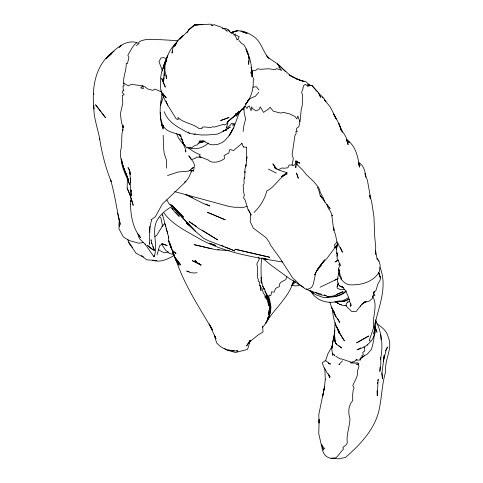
<?xml version="1.0" encoding="UTF-8"?>
<svg xmlns="http://www.w3.org/2000/svg" width="483" height="483" viewBox="0 0 483 483"><rect width="100%" height="100%" fill="white"/><g stroke="black" fill="none" stroke-linecap="round" stroke-linejoin="round"><path stroke-width="0.72" d="M244.923 172.878L244.941 169.207L246.149 164.401M239 40.391L241.138 43.023L243.891 44.828C247.537 50.546 250.17 57.513 248.516 64.348L248.823 60.683M251.987 76.706L252.035 71.152L252.204 75.843L253.889 79.49L253.219 81.422C253.635 89.258 250.87 97.886 245.769 104.087L249.27 99.196L245.769 104.087M149.374 242.979L149.362 244.313L149.917 227.155L151.547 220.049M324.781 367.871L325.288 379.342M127.162 188.116L130.042 195.011L127.162 188.116L127.385 177.684L129.704 184.796C126.667 176.241 121.595 168.362 121.33 159.004L123.57 168.205L128.532 179.911L123.57 168.205L121.33 159.004M166.4 168.156L166.593 160.428L164.226 153.576L163.489 146.947L163.218 135.24M123.014 127.892L121.426 121.873L120.339 113.855L122.791 103.332L122.302 95.392L124.179 94.728L122.157 92.464L122.616 90.852L123.926 90.792L123.243 89.24L123.032 85.944L124.149 85.92C122.036 78.258 126.643 70.953 126.232 63.333L127.427 63.545L128.913 57.604L127.862 55.219C130.543 50.908 132.366 45.915 136.701 42.8L136.556 42.516C124.276 39.087 113.547 50.854 105.988 58.757L112.044 53.498M122.839 130.796L123.002 125.29L123.4 127.458M360.904 347.905L357.046 349.861L364.2 347.108L367.219 345.085L367.237 344.494M93.847 105.747C93.34 117.218 97.729 128.152 99.782 139.291L99.576 138.265C101.859 153.002 105.602 167.77 111.193 181.578L110.571 179.428M252.005 76.719L252.229 70.572L250.943 67.318M336.41 249.017L336.343 253.69L337.273 252.947L337.068 258.532L340.744 265.831M162.185 92.893L162.095 95.097L162.155 94.016C160.302 104.419 158.46 115.534 163.049 125.52C166.345 132.487 174.574 132.463 180.666 135.3L183.172 143.342L186.673 147.756L191.449 147.979L194.842 145.498L197.408 144.84L200.306 141.175L204.333 141.102M244.978 171.266L244.694 178.287L244.362 177.195L243.987 179.869L244.114 183.818L243.178 185.17L243.631 192.198L244.392 194.951L243.529 197.861L245.086 199.902L248.081 209.682L249.977 212.659M377.12 258.514L379.197 261.381L380.175 265.179L379.427 271.567C373.317 282.446 360.354 285.544 348.756 284.753C342.169 282.712 337.889 276.034 338.963 269.194M380.055 367.201L379.867 371.439L380.845 363.934L380.737 357.649L380.393 359.569L380.393 357.317M161.105 101.05L161.268 103.591L163.496 95.96M335.051 322.674L334.478 334.2L335.51 342.954L337.744 345.212L341.698 347.995L338.553 345.508M110.456 179.404C114.882 194.184 116.723 209.483 120.213 224.456L119.41 219.179M332.582 353.29L332.467 355.253L332.594 353.212M114.024 51.24C95.32 63.647 91.323 88.359 94.046 109.067M119.349 219.27L118.975 224.456L119.331 226.775L119.506 224.547M261.816 257.964C260.434 266.495 261.363 274.682 261.315 283.231L261.074 279.808M339.67 265.565L339.724 264.871L338.74 264.919L340.008 263.64M119.223 225.114L118.945 228.827L123.37 236.984L129.039 240.48L138.911 243.227L143.342 242.478M337.019 256.292L337.273 252.947M254.112 212.448C260.077 206.567 264.817 199.171 266.767 190.966C274.942 187.144 278.661 177.81 286.884 173.995L286.987 172.727L279.053 170.094L274.253 167.408L275.841 168.754M245.817 165.494C247.411 159.149 245.901 153.346 246.716 147.134M374.24 334.417L373.703 340.515L371.602 349.082L367.43 354.015L360.771 357.825L359.968 358.917L360.602 359.974L356.049 360.185L356.997 359.298L356.436 359.418L353.973 362.165L353.568 361.58L352.204 361.96L353.025 362.594M149.434 232.214L149.996 226.322M334.828 355.911L332.358 353.212L331.736 348.804L334.93 330.499M325.3 379.203L324.407 387.897L322.698 396.211L324.546 386.648L318.792 414.583L319.058 423.066L319.148 419.443L318.756 433.571L321.31 444.934L324.872 448.846M164.009 77.467L163.447 82.696L165.301 87.139L161.69 78.343L163.447 82.696L164.999 62.059L167.843 55.78M164.172 75.97L164.492 72.987M163.447 125.477L163.133 128.176C160.857 123.316 160.127 117.864 160.284 112.509L160.585 113.795M295.729 166.176L295.602 167.257L296.296 164.558L296.019 160.7L296.296 164.558L295.705 163.64L293.531 165.687L292.106 165.059L289.118 164.963L287.88 167.788L284.052 168.253L282.09 167.939L278.353 169.72M163.423 126.003L163.133 128.176L162.868 126.504M243.106 131.557L243.987 125.006L245.672 118.86C244.422 115.171 243.77 111.084 243.957 107.238M137.685 233.361L139.315 238.511L145.757 244.827L145.063 244.048L154.005 256.811L154.186 255.483M131.056 201.302L131.346 199.244L131.026 201.369M317.313 91.8L311.861 85.437L310.515 85.461L308.396 84.253L306.415 85.388L305.322 84.296L303.433 85.781L303.318 87.2L302.684 88.003L303.064 88.661L301.652 92.277L302.569 95.459L302.255 105.421L301.199 109.689L300.251 119.742L298.929 126.667L296.616 128.339L296.345 130.108L297.456 131.376L295.916 131.346L296.182 133.23L294.865 135.838L292.118 154.729L293.32 158.43L292.106 165.059M377.519 383.58L377.73 382.144M377.941 380.707L378.153 379.27L377.271 395.764L377.024 390.753M130.597 204.2C130.561 215.72 133.085 228.586 140.517 237.672L138.621 234.575M383.248 361.646L384.263 355.005L381.987 372.846L382.464 378.841L381.824 372.816M163.314 68.344L163.761 65.634L167.04 56.909L165.778 61.033M269.351 309.392L268.463 314.789L269.556 307.961L269.315 302.708M245.817 166.828L246.064 165.343M163.248 68.429L163.761 65.634L166.001 60.478M336.56 248.896L337.394 244.44L336.325 249.083M93.672 94.529L93.847 93.636M150.944 240.431L151.101 239.689L151.867 243.341L154.53 250.514L152.797 246.565M380.393 359.569C383.387 346.673 382.005 332.153 375.533 320.507M338.233 282.881L337.007 287.065L337.4 288.369L341.173 289.812L344.222 289.335M164.25 65.187L164.751 62.983C161.431 70.814 159.553 79.037 160.652 87.562C160.278 91.939 163.471 95.024 166.279 97.88L162.777 93.225M334.641 333.542L332.805 341.306L331.736 348.804L332.57 343.751M383.309 361.67L386.044 350.272L387.499 347.029L385.525 350.845M247.091 156.836L246.264 160.247L247.024 157.85M338.933 270.015L339.314 271.253L337.913 276.777L337.357 281.782L339.126 285.634L343.582 287.892L341.71 286.298C347.392 291.213 348.811 298.82 351.02 305.618L350.724 303.523L350.199 306.433L350.893 305.129M286.769 276.276L285.845 279.621L281.36 281.873L279.367 284.221L279.422 286.6L275.612 288.381L274.048 292.203L271.506 291.78L271.09 294.871L270.353 295.693L268.91 295.077C268.735 300.529 272.195 305.304 270.438 311.058C269.925 317.319 266.429 322.904 262.432 327.583M157.023 254.952L159.631 245.744L162.68 243.861L167.166 245.587L161.745 243.686L162.68 243.861M122.936 129.353C120.623 136.435 122.93 144.085 120.388 151.245C119.784 160.09 124.028 168.338 127.065 176.41L123.111 166.363M268.904 316.293L265.547 323.731C273.879 308.601 289.045 297.818 293.688 280.641M269.671 313.672L270.438 311.058L270.263 308.275M334.248 231.472L334.465 230.82L333.681 227.632L333.723 230.415L331.779 215.146L332.503 215.835L329.593 209.827L328.573 208.952L326.834 204.544L320.223 195.718L318.943 190.785L317.409 187.078M189.294 170.36L193.592 170.958L194.552 165.041L193.309 162.016L188.762 155.713L191.479 159.674L195.778 158.007L196.219 157.108L201.019 157.373L199.201 156.414L200.216 154.602C195.518 153.244 191.618 150.237 187.754 147.52M324.987 202.244L323.26 198.012L321.871 196.967L322.264 195.79L320.193 192.325L319.607 189.469L317.88 186.559L313.491 181.3L306.137 174.423L302.599 169.919L297.142 164.733L297.751 164.256L295.735 162.668M166.816 59.439L165.862 62.247C167.112 53.794 172.153 46.525 178.161 40.699M337.152 286.437L337.804 284.62M248.956 343.341L250.17 340.412L246.608 345.913L249.953 340.618L248.582 346.444L247.393 349.438L235.589 352.499L227.354 350.266L224.275 348.388M374.059 327.601C378.129 308.051 388.121 287.361 380.006 267.383M172.709 50.999L171.936 53.094L172.914 47.859L175.54 43.295L174.768 45.396M131.436 198.827L130.525 201.254L130.585 204.732M325.506 360.97L327.903 353.804L332.702 345.285M160.422 105.523L161.038 103.99M154.005 256.811C158.303 246.113 152.242 234.219 155.822 223.231C158.478 215.611 165.482 210.292 172.183 206.283L173.433 208.433L195.778 231.617L203.603 238.294L208.028 240.528L234.865 250.979L225.211 246.922M191.878 170.686C189.801 174.659 188.593 179.742 184.512 182.194M268.325 316.836L267.341 319.003C272.001 311.601 270.522 301.452 266.477 294.219M347.633 302.606L347.953 301.905L349.674 301.561M249.107 343.648L250.303 341.33L258.049 335.009L263.036 331.893L262.613 326.448L262.625 327.094M204.194 141.102L199.008 141.205L203.657 141.265L210.208 144.514L212.78 144.822L217.513 144.483L222.035 142.594L224.8 140.625L229.111 135.729L233.265 128.46M187.114 32.609L188.436 30.151L194.45 24.989L210.334 24.15L212.9 25.382M246.692 102.801L244.495 106.689L236.042 116.18L239.139 112.074M233.186 128.556L229.111 135.729L231.949 131.189M371.131 341.276C373.878 336.892 376.565 331.893 374.989 326.58M316.184 271.814L318.659 267.624M316.172 271.844L318.997 267.045M339.652 266.326L338.209 268.699L339.042 269.858L339.277 271.368M241.989 108.753L238.856 113.837L233.476 128.412L234.49 123.576L232.715 125.399L233.223 123.262L231.677 123.334L230.059 125.411L226.159 128.164L227.982 122.706L225.79 124.433L224.112 124.976L223.75 124.36L214.084 127.101L213.202 126.703C209.646 128.653 205.716 126.129 202.039 127.222L201.942 128.726L198.785 128.375C192.56 123.358 183.6 123.183 177.925 117.405L178.167 119.681L176.126 118.794C170.716 109.762 164.522 101.056 161.026 90.895M293.833 281.577L292.656 283.467L294.479 281.088M176.579 43.222L174.538 46.344L177.949 40.095L182.924 35.863L179.857 39.153M373.486 292.577L374.295 291.358L372.266 298.446L369.247 301.138L364.073 302.358M338.136 243.384L327.341 257.892L319.486 266.507L324.697 259.848L317.295 269.931L314.668 274.96L315.816 272.442L313.334 284.04L311.626 287.566L307.913 289.239L305.467 289.088L298.905 284.167L296.997 281.812L292.752 278.069L280.098 258.417L270.534 245.129L269.019 241.796L265.946 237.582L253.334 228.121L250.176 221.582L250.822 213.824L251.051 215.158L249.005 210.63L248.081 209.682M360.608 305.842L356.14 311.481L351.787 311.517L346.094 306.053L346.263 303.789L347.953 301.905M241.826 143.119L243.293 146.923L243.595 146.548M161.974 226.394L164.685 223.466L165.911 226.298M258.719 92.404L255.501 96.141L250.007 98.61L247.29 101.213M317.959 269.369L321.533 265.239M251.957 71.889L252.899 70.826L255.996 70.21L257.517 68.828L260.892 69.28L268.699 68.755L275.165 69.715L276.421 68.538L281.716 70.361L278.776 66.998L279.88 67.542L277.622 63.955L267.848 57.411L268.959 58.238L267.039 56.197M258.598 257.028L259.274 259.045L256.775 264.092L257.415 266.598L257.59 278.123L258.345 279.434L258.109 281.112L259.685 282.144L259.323 285.894L260.452 285.525L260.953 290.597L260.603 288.025L261.055 287.518L261.943 288.369L263.428 293.35L264.817 294.721L265.215 298.355L265.668 295.753L266.719 299.092L266.538 294.244L264.129 288.381L262.511 286.19M295.62 281.667L293.187 284.312L291.563 285.212M373.16 293.296L376.034 290.253L377.797 284.264L380.055 280.104L380.459 277.852L379.064 273.058M182.924 35.863L179.73 39.141M367.219 345.085L370.256 341.934L370.286 340.744L369.308 340.714L369.64 339.308L373.721 327.402C371.705 317.313 378.424 306.053 372.689 296.29L374.953 295.348L373.431 292.897M342.532 360.825L338.891 364.574L339.537 364.182M180.557 38.151L188.334 30.882M185.961 181.499L162.216 204.249L155.399 216.698L151.088 219.831M233.826 35.12L235.203 33.834L235.553 34.945L239.266 36.678L238.505 37.789L238.614 39.147L236.573 39.884M360.143 359.28L364.424 355.663M154.958 236.646L157.12 234.714L162.928 225.211L162.487 225.827L160.93 217.966L159.843 217.205M119.21 47.28L121.414 45.372L119.138 47.177M234.653 115.751L226.992 122.29L236.706 114.217L230.886 118.963M360.215 306.258L364.611 301.784L366.265 301.917M241.989 143.433L233.476 150.569L229.842 149.41L228.821 152.936L224.118 155.526L224.456 158.678C220.224 161.594 214.953 163.369 209.821 161.37L208.662 160.217L199.201 156.414M136.435 45.619L139.164 43.5M346.16 291.466C340.992 296.151 333.759 297.401 326.991 297.093M208.421 143.125C203.428 147.43 196.007 150.424 189.62 147.653M236.435 113.42L235.221 114.314L237.576 112.974L239.465 111.193L237.648 112.527M346.287 290.784L342.254 293.664L336.995 295.886L323.604 297.6L315.653 294.69L309.681 290.392M284.119 174.713L281.257 176.7L285.725 174.043M285.266 173.916L286.987 172.727M232.498 32.542C239.037 28.449 247.634 32.349 253.297 36.273C260.911 40.97 262.559 50.812 268.077 57.411L266.616 55.829M361.779 304.368L365.142 302.11L363.88 302.382M334.411 232.136L335.341 234.056L336.971 241.832L335.667 243.764L334.465 244.591L334.888 245.799L334.713 247.616L335.22 247.513M338.197 260.017L335.057 261.955L338.215 260.114M194.009 134.636L195.271 133.863M191.763 168.422L193.677 167.317L188.618 171.139L178.191 171.984L167.547 175.528M173.94 255.598C167.559 259.256 160.175 262.77 152.749 260.301L156.83 260.44L146.699 259.866L141.67 255.773L143.179 256.938L136.067 253.273L128.774 242.484L127.699 239.2M231.272 33.001L233.694 31.727L237.974 30.634M348.774 297.679L342.725 300.734L335.981 301.555M334.96 280.104L337.539 278.86M320.096 287.234L338.178 278.552M349.65 299.212L341.849 301.712L335.697 301.47M233.694 31.727L230.777 32.699M174.037 254.396L172.805 253.883M231.496 130.887L232.094 130.676M197.976 143.391L205.1 141.271M348.297 299.665L341.849 301.712L345.737 300.758L344.282 300.891M327.601 296.87L326.176 297.28L334.091 295.789L343.069 291.69L336.856 294.213M247.054 206.368L243.565 207.334L234.69 207.279L229.159 206.483L174.665 191.6M168.38 252.011L164.154 252.838L158.321 249.669M211.186 25.418L214.204 24.699L222.15 27.513L223.11 28.672M241.204 109.689L244.12 109.061L243.71 108.391M223.152 130.724L226.63 130.018L223.134 131.201L230.313 127.053L221.003 132.547L217.199 134.141L207.442 134.962L201.133 134.98L189.692 133.525C179.827 128.243 168.126 123.074 164.196 111.591M321.75 444.897C321.756 450.868 324.407 457.498 331.036 458.289L335.902 457.799C338.843 455.258 340.684 451.883 343.425 449.124L342.9 447.409L346.015 444.934L347.319 442.929C346.142 434.942 349.571 427.044 349.97 419.135C348.249 412.856 347.911 405.835 352.735 400.649L352.632 394.913L353.206 389.757L354.117 388.09L352.783 385.555L356.424 377.905L357.547 374.434L357.348 371.512L358.935 366.416L358.247 363.282L356.635 362.365M202.8 142.056L201.586 142.237L199.461 141.694M192.5 170.372L191.721 170.487L193.592 170.958L191.636 170.209M252.929 87.139L256.37 86.717L259.027 90.067M311.861 85.437L307.393 85.98L311.861 85.437L317.693 91.71L320.845 97.361L319.154 94.94M299.327 285.477L295.21 285.942L291.303 285.26M197.1 272.69L194.208 273.004L190.731 272.702L186.679 271.023L189.258 271.832M202.92 24.597L194.45 24.989L188.436 30.151L194.45 24.989L197.68 24.85M335.576 301.44L337.031 301.458C327.341 304.175 315.502 300.257 310.792 291.05M346.402 305.624L342.906 305.479L339.271 304.212L341.445 304.743M229.328 250.629L215.955 249.759L194.033 244.633L209.803 248.353M345.043 305.491L346.426 305.576M234.333 350.743C227.505 351.026 221.045 348.074 216.626 342.864L214.337 335.184L215.992 338.825L209.115 323.954L212.55 329.974C198.827 306.802 183.631 283.805 175.359 258.031L176.253 260.742L173.047 253.406L172.606 250.677M236.507 350.887L237.956 350.984L232.577 350.869L228.652 349.861M331.036 458.289L339.066 458.85L345.568 457.377C360.59 444.318 375.726 428.318 379.475 408.038C381.854 395.951 382.077 383.448 385.712 371.62C384.202 359.473 393.253 348.835 388.199 336.923C386.78 330.982 381.896 326.943 376.921 323.864M337.508 301.151L340.907 301.422L339.555 301.169M282.591 261.919L280.454 261.665C253.231 257.185 225.694 252.7 200.976 239.671C188.038 231.87 172.944 225.38 163.912 212.87M243.293 146.923L246.372 147.333M210.516 248.516L211.959 248.709M217.73 249.482L219.167 249.675M342 286.763L340.545 286.522L342.513 287.029L339.265 285.67M177.967 40.681L160.948 39.703L146.44 39.449L141.827 40.524L139.599 41.598L138.035 43.271L136.556 42.516M173.783 254.372L169.744 253.599L165.566 250.2L161.805 244.332M321.666 294.256L309.561 290.893L306.385 288.949M324.304 294.884L326.369 295.463L322.318 295.198L318.768 294.316L315.683 292.595M263.048 258.2L267.292 259.431L265.239 258.737M295.789 161.576L299.267 162.614L295.795 161.564L299.714 163.145L295.946 161.479M328.368 363.113L330.281 363.735M215.466 245.406L209.163 243.154L215.478 245.376M221.075 245.183L223.834 246.342M197.233 262.776L192.264 260.675L201.067 265.04L198.833 263.362M363.125 356.708L361.574 356.037L363.252 354.558L362.745 352.469L364.701 351.002L364.55 347.174L363.862 346.8M161.213 91.812L154.916 89.083L152.797 90.351L147.569 88.908L145.317 87.031L142.708 85.908L131.267 84.314L128.315 85.877L123.642 83.046M166.019 58.588L163.815 57.604L161.032 57.936L158.992 61.643L162.505 71.061M205.861 204.067L209.912 206.024L203.228 203.452L185.309 194.353M185.889 194.426L192.469 197.607M328.368 363.222L330.269 364.158L325.464 360.499L322.294 362.793L323.556 366.712L327.033 372.689L330.07 376.637L328.144 373.854L329.75 377.869L329.448 375.726M225.996 30.483L227.282 31.135L224.45 28.914L222.132 28.533L226.382 28.648L229.117 30.634L229.914 31.884M268.451 169.092L276.222 173.095M286.262 173.657L286.884 173.995M335.093 301.609L338.891 303.68L335.389 301.573M335.22 301.603L338.891 303.68L335.661 301.815M293.513 77.479L289.54 75.01L295.246 78.403M197.873 263.15L201.067 265.04L197.269 263.114L194.921 260.422L196.599 261.677M303.837 287.385L289.202 278.419L270.088 264.461L262.366 258.043M182.532 139.919L180.781 138.772L182.598 139.973M196.569 226.521L189.082 221.6L198.887 228.537L217.561 239.84L202.19 230.204M244.084 106.665L244.694 107.105L245.376 106.278L247.03 108.566L247.682 106.888L249.18 105.862L251.075 110.764L251.758 106.683L252.295 108.464L256.068 110.891L259.13 109.532L260.301 106.846L263.519 112.376L268.385 109.176L270.045 107.286L273.414 111.241L280.786 113.119L283.159 112.291L289.625 113.91L295.035 116.494L296.858 118.951L297.836 116.011L299.907 121.782M171.773 205.353L174.357 207.654L171.272 205.353L169.793 204.925L166.822 199.986M335.878 356.315L340.346 359.056L341.143 358.778L351.672 362.328L350.151 362.594L351.111 363.065L355.995 363.083L356.2 364.146L357.468 364.816L357.933 363.542L358.567 364.411M323.26 198.012L320.223 195.718L321.871 196.967M128.701 168.15L127.971 167.589L129.806 171.586L130.289 174.556L129.251 169.014L129.806 171.586L130.525 182.333L130.597 178.438L130.307 185.943L131.43 195.989L131.261 193.303M189.348 225.519L186.45 223.146L195.778 231.617L181.771 216.855M171.374 205.595L172.183 206.283M174.357 207.654L170.704 204.55L183.582 217.181L174.87 208.179M312.066 292.3L313.841 293.857L310.986 290.772M246.372 32.651L247.272 33.46M179.875 134.509L180.811 135.391M358.724 162.433C363.79 165.687 365.426 171.459 365.565 177.14L365.021 173.536L367.491 180.684L370.056 195.066L370.25 198.531L369.761 195.82M318.297 92.887L323.936 98.369L325.953 101.828L324.262 99.667M185.049 145.498L180.455 140.879L178.342 137.721L176.675 133.731M175.027 209.743L180.219 215.213M309.217 84.833L305.83 81.591L300.112 80.238L295.397 78.53L304.03 81.573L300.112 80.238L290.428 75.698L277.622 63.955L285.459 71.617M346.667 139.551L349.517 142.618L346.396 139.581C355.681 145.353 358.066 157.084 359.479 167.136L358.549 163.713M174.502 251.891L175.969 253.521C170.553 249.808 168.295 242.563 168.579 236.187M173.011 209.423L171.568 207.817L174.423 211.639L179.235 216.384L175.884 212.635M188.328 131.974L189.692 133.525M326.629 204.327L330.161 208.541L326.834 204.544M190.362 170.197L191.268 171.32L190.544 170.155M324.431 99.794L330.378 107.141L336.24 118.993L333.838 114.67M340.642 129.372C344.578 133.64 347.404 138.887 348.14 144.689L346.553 139.822L348.014 142.473L346.389 139.985M178.71 134.165L180.757 136.761M322.143 96.968L322.988 98.049M335.462 341.541L334.574 340.406L334.164 336.289M228.966 30.984L228.103 29.88L230.862 32.687L234.309 34.341L237.183 39.322M101.038 111.857L95.562 104.757L105.602 117.78L101.949 113.046M168.965 241.892L169.799 242.979M277.103 169.43L272.865 163.815L274.833 166.997M130.247 244.501L128.774 242.484L132.523 247.61M162.843 215.496L162.662 215.243L168.851 238.089M264.793 291.533L266.9 294.545L268.542 305.54L267.805 300.003M341.741 131.038L342.513 132.155L338.849 123.576L334.58 115.528M270.021 301.301L268.759 299.484L268.946 302.485M162.529 125.985L161.515 124.433L163.085 129.142M334.23 354.637L334.785 355.494M333.524 113.867L334.224 114.972M339.314 271.253L340.352 275.986L341.215 277.254L341.318 279.693M338.197 329.14L339.923 333.602L344.439 340.889C337.804 331.223 332.654 320.362 332.491 308.42M358.591 162.988L360.028 165.391L358.64 162.723M177.442 261.979L174.538 256.805L170.378 245.587L170.221 243.523M178.167 263.271L179.253 265.209L177.533 263.108L174.538 256.805L173.524 252.615M336.971 241.832L342.441 252.198L340.491 247.483M185.212 150.817L185.889 152.024L185.4 148.776L182.791 143.004M333.995 311.807L331.489 307.164L329.877 302.219M337.581 318.436L339.73 322.415L334.888 314.892L331.489 307.164L335.975 317.029L333.789 311.185M268.041 300.166L266.574 296.532L266.972 299.375L266.954 298.88M335.697 325.234L339.923 333.602M263.434 288.019L264.358 289.848L262.311 284.559L261.001 277.182M215.225 337.182L214.337 335.184L215.66 338.269M167.722 105.203L166.049 101.074M167.704 233.374L166.128 228.32M375.025 327.19L376.969 332.201L375.013 326.731M378.328 272.358L380.459 277.852L378.557 272.243M169.75 243.861L171.574 248.624L170.608 244.978M168.645 240.709L171.574 248.624M335.51 342.954L334.574 340.406L336.579 344.777L336.138 343.347M378.092 259.908L378.569 261.279M129.806 194.432L131.436 199.111M247.713 54.398L245.986 48.946C249.518 56.523 252.452 65.259 251.088 73.561L250.919 72.07M248.582 57.127L249.011 58.485M337.146 327.239L338.812 332.992L338.619 330.795M131.521 199.364L133.23 205.317L130.621 197.348L131.05 189.952L131.135 191.292M369.827 195.156L371.681 201.972L373.957 216.825L374.717 236.567L375.72 247.054L375.526 254.306L375.563 250.454L377.247 259.757M182.496 140.692L183.172 143.342L182.139 139.243M268.053 297.117L267.751 295.862L268.029 297.951M323.242 448.61L323.574 450.047L322.215 446.938L321.835 444.777M117.568 213.063L119.331 220.61M151.36 242.532L151.638 243.933M336.132 248.92L335.914 246.728M267.709 299.309L267.491 297.878L268.264 298.905M162.409 214.072L162.596 215.352M131.473 198.573L131.636 199.974M295.789 165.639L295.988 167.698M165.198 64.227L164.999 62.059L164.914 70.373L166.52 78.657L166.188 75.052M268.657 299.502L268.904 302.292M380.695 334.665L381.009 339.567M374.687 326.931L373.884 334.019L375.949 321.962L375.859 319.728M260.452 285.525L260.603 288.025M142.708 85.908L140.644 87.894L143.409 88.661L142.708 85.908M368.577 336.047L356.665 342.858L368.577 336.047M228.954 117.526L220.731 120.521L228.954 117.526M234.34 31.498L232.021 32.361L236.175 31.027L234.34 31.498M269.611 257.234L234.98 249.21L269.611 257.234M244.241 32.264L240.963 31.292L246.36 33.261L244.241 32.264M217.35 216.462L207.436 212.285L225.265 219.819L217.35 216.462M153.528 250.079L150.442 248.159L147.351 245.225L153.528 250.079M180.666 264.865L174.538 256.805L180.666 264.865M340.515 127.651L338.849 123.576L341.294 130.482L340.515 127.651M298.277 178.161L296.514 173.071L298.277 178.161"/></g></svg>
